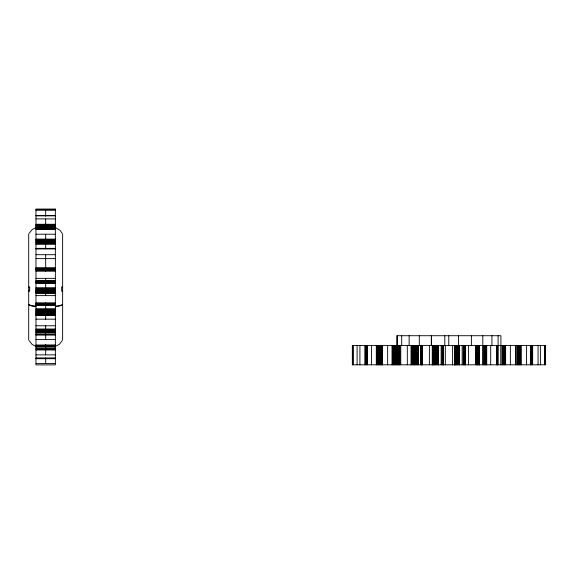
<?xml version="1.0" encoding="UTF-8"?>
<svg xmlns="http://www.w3.org/2000/svg" width="574" height="574" viewBox="0 0 574 574"><rect width="100%" height="100%" fill="white"/><g stroke="black" fill="none" stroke-linecap="round" stroke-linejoin="round"><path stroke-width="0.86" d="M29.274 233.223L31.972 229.715L35.107 227.993M62.057 340.777L59.359 344.285L56.23 346.007M55.355 305.964A9.765 2.016 0 0 0 62.071 304.844L62.631 304.363M62.301 304.715L62.057 304.923A9.787 3.25 0 0 1 55.362 306.738M62.631 291.011L61.655 291.205L61.655 286.921L62.631 287.057M28.7 287.057L29.683 286.921L29.683 291.205L28.7 291.011M35.968 209.374L55.362 209.374M35.968 210.256L55.362 210.256M35.968 215.58L55.362 215.58M35.968 215.838L55.362 215.838M35.968 218.902L55.362 218.902M35.968 224.276L55.362 224.276M35.968 224.915L55.362 224.915M35.968 225.596L55.362 225.596M35.968 226.292L55.362 226.292M35.968 227.003L55.362 227.003M35.968 227.706L55.362 227.706M35.968 228.402L55.362 228.402M35.968 229.069L55.362 229.069M35.968 229.263L55.362 229.263M35.968 234.221L55.362 234.221M35.968 239.114L55.362 239.114M35.968 239.631L55.362 239.631M35.968 240.205L55.362 240.205M35.968 240.829L55.362 240.829M35.968 241.489L55.362 241.489M35.968 242.185L55.362 242.185M35.968 242.888L55.362 242.888M35.968 243.598L55.362 243.598M35.968 244.302L55.362 244.302M35.968 248.37L55.362 248.37M35.968 248.714L55.362 248.714M35.968 248.793L55.362 248.793M35.968 254.698L55.362 254.698M35.968 258.637L55.362 258.637M35.968 267.793L55.362 267.793M35.968 268.316L55.362 268.316M35.968 268.783L55.362 268.783M35.968 269.184L55.362 269.184M35.968 269.522L55.362 269.522M35.968 269.794L55.362 269.794M35.968 270.153L55.362 270.153M35.968 271.208L55.362 271.208M35.968 278.347L55.362 278.347M35.968 280.937L55.362 280.937M35.968 281.066L55.362 281.066M35.968 281.289L55.362 281.289M35.968 281.59L55.362 281.59M35.968 281.985L55.362 281.985M35.968 282.451L55.362 282.451M35.968 282.982L55.362 282.982M35.968 283.118L55.362 283.118M35.968 287.718L55.362 287.718M35.968 288.421L55.362 288.421M35.968 289.095L55.362 289.095M35.968 289.748L55.362 289.748M35.968 290.358L55.362 290.358M35.968 290.932L55.362 290.932M35.968 291.449L55.362 291.449M35.968 291.908L55.362 291.908M35.968 292.31L55.362 292.31M35.968 292.647L55.362 292.647M35.968 292.912L55.362 292.912M35.968 293.106L55.362 293.106M35.968 295.617L55.362 295.617M35.968 302.835L55.362 302.835M35.968 303.739L55.362 303.739M35.968 303.833L55.362 303.833M35.968 304.019L55.362 304.019M35.968 304.299L55.362 304.299M35.968 304.658L55.362 304.658M35.968 305.461L55.362 305.461M35.968 308.755L55.362 308.755M35.968 309.472L55.362 309.472M35.968 310.197L55.362 310.197M35.968 310.907L55.362 310.907M35.968 311.61L55.362 311.61M35.968 312.292L55.362 312.292M35.968 312.938L55.362 312.938M35.968 313.548L55.362 313.548M35.968 314.114L55.362 314.114M35.968 314.631L55.362 314.631M35.968 315.09L55.362 315.09M35.968 315.492L55.362 315.492M35.968 319.18L55.362 319.18M35.968 325.774L55.362 325.774M35.968 329.024L55.362 329.024M35.968 329.734L55.362 329.734M35.968 330.452L55.362 330.452M35.968 331.176L55.362 331.176M35.968 331.887L55.362 331.887M35.968 332.59L55.362 332.59M35.968 333.91L55.362 333.91M35.968 334.52L55.362 334.52M35.968 335.087L55.362 335.087M35.968 339.593L55.362 339.593M35.968 345.039L55.362 344.924M35.968 345.735L55.362 345.735M35.968 346.445L55.362 346.445M35.968 347.162L55.362 347.162M35.968 348.605L55.362 348.605M35.968 349.301L55.362 349.301M35.968 349.975L55.362 349.975M35.968 354.861L55.362 354.861M35.968 357.982L55.362 357.982M35.968 358.398L55.362 358.398M35.968 358.7L55.362 358.7M35.968 363.486L55.362 363.486M56.23 227.993L60.026 230.31L62.057 233.223M35.107 346.007L31.972 344.285L29.274 340.777M28.7 304.5L29.274 304.844A9.765 2.016 0 0 0 35.975 305.964M29.037 304.715L29.274 304.923A9.787 3.25 0 0 0 35.975 306.738M545.085 345.419L545.085 364.806M544.461 345.419L544.461 364.806M540.399 345.419L540.399 364.806M538.06 345.419L538.06 364.806M532.643 345.419L532.643 364.806M531.969 345.419L531.969 364.806M531.273 345.419L531.273 364.806M530.57 345.419L530.57 364.806M530.398 345.419L530.398 364.806M526.473 345.419L526.473 364.806M521.242 345.419L521.242 364.806M520.647 345.419L520.647 364.806M520.008 345.419L520.008 364.806M519.334 345.419L519.334 364.806M518.631 345.419L518.631 364.806M517.92 345.419L517.92 364.806M517.217 345.419L517.217 364.806M516.048 345.419L516.048 364.806M515.646 345.419L515.646 364.806M510.372 345.419L510.372 364.806M505.629 345.419L505.629 364.806M505.149 345.419L505.149 364.806M504.603 345.419L504.603 364.806M504.001 345.419L504.001 364.806M503.348 345.419L503.348 364.806M502.666 345.419L502.666 364.806M501.97 345.419L501.97 364.806M500.915 345.419L500.915 335.718L396.72 335.718L396.72 345.419M500.75 345.419L500.75 364.806M498.096 335.718L498.096 345.419M497.959 345.419L497.959 364.806M497.888 345.419L497.787 364.806M497.263 345.419L497.263 364.806M497.019 345.419L497.019 364.806M496.869 345.419L496.869 364.806M491.925 335.718L491.925 345.419M490.698 345.419L490.698 364.806M486.716 345.419L486.716 364.806M486.372 345.419L486.372 364.806M485.948 345.419L485.948 364.806M485.453 345.419L485.453 364.806M484.894 345.419L484.894 364.806M484.284 345.419L484.284 364.806M483.631 345.419L483.631 364.806M482.813 335.718L482.813 345.419M482.44 345.419L482.44 364.806M479.527 345.419L479.527 364.806M479.448 345.419L479.448 364.806M479.326 345.419L479.326 364.806M478.637 345.419L478.637 364.806M478.099 345.419L478.099 364.806M477.625 345.419L477.625 364.806M477.209 345.419L477.209 364.806M476.851 345.419L476.851 364.806M476.571 345.419L476.571 364.806M476.355 345.419L476.262 364.806L476.176 345.419M475.588 345.419L475.588 364.806M471.39 335.718L471.39 345.419M468.585 345.419L468.585 364.806M465.607 345.419L465.607 364.806M465.421 345.419L465.421 364.806M465.148 345.419L465.148 364.806M464.782 345.419L464.782 364.806M464.344 345.419L464.344 364.806M463.835 345.419L463.835 364.806M463.268 345.419L463.268 364.806M462.17 345.419L462.17 364.806M459.308 345.419L459.308 364.806M459.229 345.419L459.229 364.806M459.092 345.419L459.092 364.806M458.425 335.718L458.425 345.419M458.267 345.419L458.267 364.806M457.636 345.419L457.636 364.806M457.04 345.419L457.04 364.806M456.495 345.419L456.495 364.806M456 345.419L456 364.806M455.569 345.419L455.569 364.806M455.196 345.419L455.196 364.806M454.895 345.419L454.895 364.806M454.658 345.419L454.658 364.806M454.5 345.419L454.5 364.806M454.421 345.419L454.421 364.806M452.599 345.419L452.599 364.806M448.76 335.718L448.76 345.419M445.324 345.419L445.324 364.806M444.8 335.718L444.8 345.419M443.501 345.419L443.515 364.806M443.386 345.419L443.386 364.806M443.185 345.419L443.185 364.806M442.891 345.419L442.891 364.806M442.518 345.419L442.518 364.806M442.066 345.419L442.066 364.806M441.133 345.419L441.133 364.806M438.479 345.419L438.479 364.806M438.407 345.419L438.407 364.806M438.263 345.419L438.263 364.806M437.352 345.419L437.352 364.806M436.656 345.419L436.656 364.806M435.982 345.419L435.982 364.806M435.336 345.419L435.336 364.806M434.733 345.419L434.733 364.806M434.174 345.419L434.174 364.806M433.664 345.419L433.664 364.806M433.212 345.419L433.212 364.806M432.825 345.419L432.825 364.806M432.502 345.419L432.502 364.806M432.251 345.419L432.251 364.806M431.454 335.718L431.454 345.419M431.318 335.718L431.318 345.419M429.388 345.419L429.388 364.806M422.27 345.419L422.27 364.806M421.947 345.419L421.912 364.806M421.79 345.419L421.732 364.806M421.567 345.419L421.567 364.806M421.259 345.419L421.259 364.806M420.534 345.419L420.534 364.806M419.293 335.718L419.293 345.419M418.252 345.419L418.188 364.806M418.051 345.419L418.051 364.806M417.104 345.419L417.104 364.806M416.38 345.419L416.38 364.806M415.669 345.419L415.669 364.806M414.966 345.419L414.966 364.806M414.277 345.419L414.277 364.806M413.632 345.419L413.632 364.806M413.015 345.419L413.015 364.806M412.441 345.419L412.441 364.806M411.917 345.419L411.917 364.806M411.45 345.419L411.45 364.806M411.041 345.419L411.041 364.806M409.14 335.718L409.14 345.419M407.31 345.419L407.31 364.806M401.692 335.718L401.692 345.419M400.752 345.419L400.752 364.806M399.748 345.419L399.798 364.806M399.626 345.419L399.626 364.806M398.7 345.419L398.7 364.806M397.997 345.419L397.997 364.806M397.459 335.718L397.459 345.419M397.28 345.419L397.28 364.806M396.555 345.419L396.555 364.806M395.838 345.419L395.838 364.806M395.127 345.419L395.127 364.806M394.438 345.419L394.438 364.806M393.778 345.419L393.778 364.806M393.154 345.419L393.154 364.806M392.566 345.419L392.566 364.806M392.028 345.419L392.028 364.806M387.644 345.419L387.644 364.806M382.564 345.419L382.564 364.806M382.033 345.419L382.033 364.806M381.882 345.419L381.882 364.806M381.186 345.419L381.186 364.806M380.469 345.419L380.469 364.806M379.751 345.419L379.751 364.806M379.027 345.419L379.027 364.806M378.316 345.419L378.316 364.806M377.62 345.419L377.62 364.806M376.953 345.419L376.953 364.806M376.314 345.419L376.314 364.806M371.529 345.419L371.529 364.806M367.195 345.419L367.195 364.806M366.951 345.419L366.951 364.806M366.234 345.419L366.234 364.806M365.516 345.419L365.516 364.806M364.82 345.419L364.82 364.806M359.912 345.419L359.912 364.806M357.1 345.419L357.1 364.806M353.462 345.419L353.462 364.806M352.551 345.419L352.551 364.806M62.631 233.833L62.631 340.167M45.669 210.256L45.669 216.283M45.669 218.902L45.669 229.069M45.669 234.221L45.669 248.793M45.669 254.698L45.669 271.208M45.669 278.347L45.669 295.617M45.669 302.835L45.669 319.18M45.669 325.602L45.669 339.593M45.669 344.371L45.669 354.861M45.669 357.982L45.669 363.486M28.7 233.833L28.7 340.167M55.362 209.115L35.968 209.115L35.968 364.885L55.362 364.885L55.362 209.115M545.3 345.419L352.336 345.419L352.336 364.806L545.3 364.806L545.3 345.419"/></g></svg>
